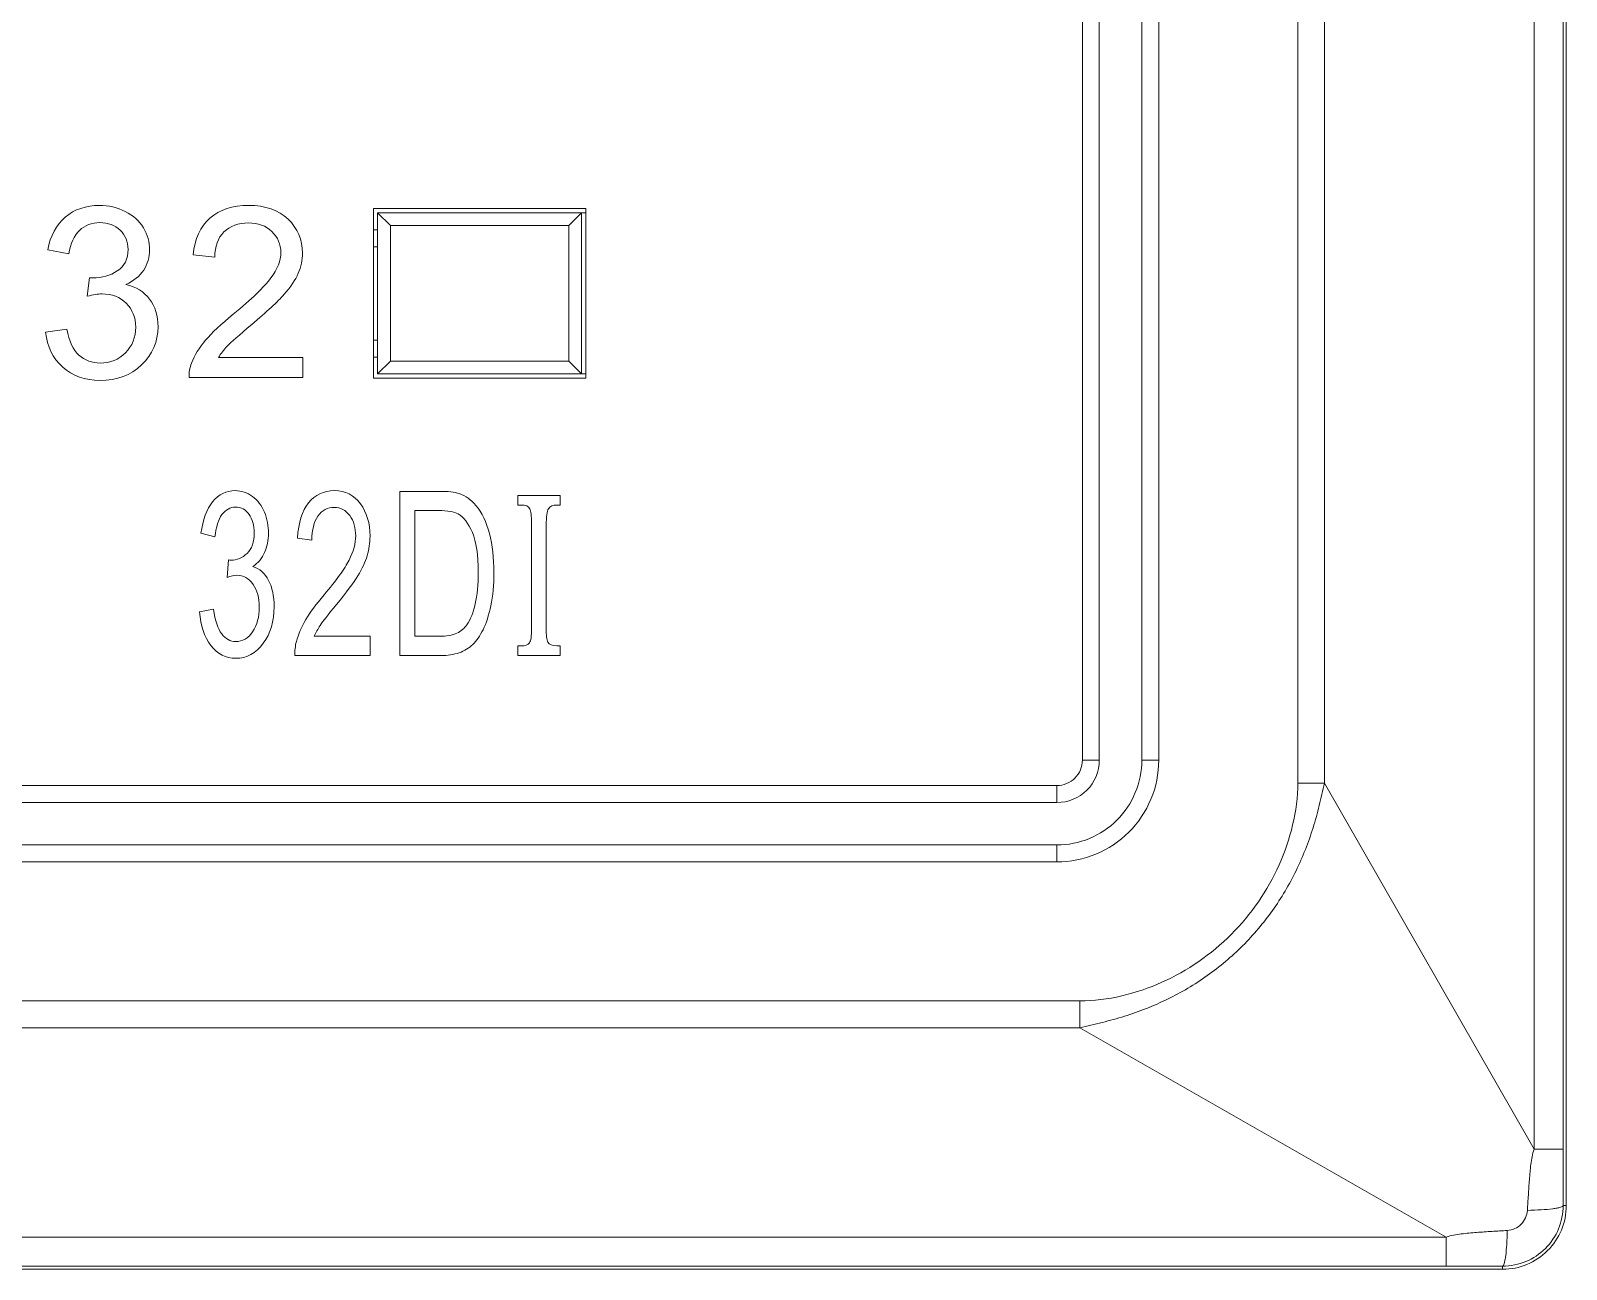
# Model space of a CAD drawing. Header units: millimetres. Extents: x 33157 to 59611, y -29750 to 1750.
# Drawn here: x 53679.76 to 53697.85, y 1334.72 to 1349.32 of the extents above; entities that cross this region are included whole.
import ezdxf

# ---------------------------------------------------------------- set-up
doc = ezdxf.new("R2010")
doc.units = ezdxf.units.MM
doc.layers.get('0').update_dxf_attribs({"lineweight": 18})

msp = doc.modelspace()

# ---------------------------------------------------------------- linework, layer by layer
at = {"lineweight": 9}
for p, q in [((53697.849, 1433.97), (53697.849, 1335.47)), ((53697.469, 1433.306), (53697.469, 1336.134)), ((53697.811, 1433.306), (53697.811, 1336.134)), ((53694.687, 1428.989), (53694.687, 1340.45)), ((53695.003, 1428.989), (53695.003, 1340.45)), ((53692.149, 1428.72), (53692.149, 1340.72)), ((53692.349, 1428.72), (53692.349, 1340.72)), ((53692.849, 1428.72), (53692.849, 1340.72)), ((53693.049, 1428.72), (53693.049, 1340.72)), ((53683.799, 1347.22), (53683.799, 1345.22)), ((53683.849, 1347.17), (53683.849, 1345.27)), ((53686.249, 1347.17), (53686.249, 1345.27)), ((53686.299, 1347.22), (53686.299, 1345.22)), ((53683.999, 1347.02), (53683.999, 1345.42)), ((53686.099, 1347.02), (53686.099, 1345.42)), ((53692.349, 1340.72), (53692.349, 1340.72)), ((53693.049, 1340.72), (53693.049, 1340.72)), ((53691.849, 1340.42), (53691.849, 1340.42)), ((53691.849, 1340.42), (53691.849, 1340.42)), ((53691.849, 1340.42), (53691.849, 1340.22)), ((53691.849, 1340.42), (53691.849, 1340.42)), ((53695.003, 1340.45), (53695.003, 1340.45)), ((53691.849, 1340.22), (53691.849, 1340.22)), ((53691.849, 1339.72), (53691.849, 1339.72)), ((53691.849, 1339.72), (53691.849, 1339.72)), ((53691.849, 1339.72), (53691.849, 1339.52)), ((53691.849, 1339.52), (53691.849, 1339.52)), ((53692.118, 1337.882), (53692.118, 1337.882)), ((53692.118, 1337.882), (53692.118, 1337.882)), ((53692.118, 1337.882), (53692.118, 1337.566)), ((53692.118, 1337.566), (53692.118, 1337.566)), ((53697.811, 1336.134), (53697.811, 1336.134)), ((53697.849, 1335.47), (53697.849, 1335.47)), ((53696.435, 1335.099), (53696.435, 1335.099)), ((53696.435, 1335.099), (53696.435, 1335.099)), ((53696.435, 1335.099), (53696.435, 1334.758)), ((53696.435, 1334.758), (53696.435, 1334.758)), ((53697.099, 1334.757), (53697.099, 1334.757)), ((53697.099, 1334.757), (53697.099, 1334.72)), ((53697.099, 1334.72), (53697.099, 1334.72))]:
    msp.add_line(p, q, dxfattribs=at)
for points, knots in [([(53679.938, 1345.763), (53679.938, 1345.763), (53680.186, 1345.797), (53680.186, 1345.797), (53680.215, 1345.656), (53680.263, 1345.554), (53680.331, 1345.492), (53680.4, 1345.43), (53680.483, 1345.399), (53680.582, 1345.399), (53680.7, 1345.399), (53680.799, 1345.439), (53680.879, 1345.52), (53680.959, 1345.601), (53680.999, 1345.701), (53680.999, 1345.821), (53680.999, 1345.935), (53680.962, 1346.029), (53680.887, 1346.103), (53680.813, 1346.177), (53680.718, 1346.214), (53680.603, 1346.214), (53680.556, 1346.214), (53680.498, 1346.205), (53680.428, 1346.186), (53680.428, 1346.186), (53680.455, 1346.404), (53680.455, 1346.404), (53680.472, 1346.402), (53680.486, 1346.401), (53680.495, 1346.401), (53680.602, 1346.401), (53680.697, 1346.429), (53680.782, 1346.484), (53680.867, 1346.539), (53680.909, 1346.623), (53680.909, 1346.738), (53680.909, 1346.828), (53680.878, 1346.904), (53680.816, 1346.963), (53680.755, 1347.023), (53680.675, 1347.053), (53680.578, 1347.053), (53680.481, 1347.053), (53680.4, 1347.022), (53680.336, 1346.961), (53680.272, 1346.9), (53680.23, 1346.808), (53680.212, 1346.686), (53680.212, 1346.686), (53679.963, 1346.731), (53679.963, 1346.731), (53679.994, 1346.898), (53680.063, 1347.027), (53680.17, 1347.119), (53680.278, 1347.21), (53680.412, 1347.256), (53680.572, 1347.256), (53680.682, 1347.256), (53680.783, 1347.232), (53680.876, 1347.185), (53680.969, 1347.138), (53681.04, 1347.074), (53681.089, 1346.992), (53681.138, 1346.91), (53681.163, 1346.824), (53681.163, 1346.732), (53681.163, 1346.645), (53681.139, 1346.566), (53681.093, 1346.494), (53681.046, 1346.423), (53680.976, 1346.366), (53680.884, 1346.324), (53681.004, 1346.296), (53681.097, 1346.239), (53681.163, 1346.152), (53681.229, 1346.066), (53681.262, 1345.956), (53681.262, 1345.826), (53681.262, 1345.65), (53681.197, 1345.5), (53681.069, 1345.377), (53680.94, 1345.254), (53680.777, 1345.193), (53680.581, 1345.193), (53680.403, 1345.193), (53680.256, 1345.246), (53680.139, 1345.352), (53680.021, 1345.458), (53679.955, 1345.595), (53679.938, 1345.763)], [0, 0, 0, 0, 130495.858436, 130495.858436, 130495.858436, 260991.716871, 260991.716871, 260991.716871, 391487.575307, 391487.575307, 391487.575307, 521983.433742, 521983.433742, 521983.433742, 652479.292178, 652479.292178, 652479.292178, 782975.150613, 782975.150613, 782975.150613, 913471.009049, 913471.009049, 913471.009049, 1043966.867484, 1043966.867484, 1043966.867484, 1174462.72592, 1174462.72592, 1174462.72592, 1304958.584356, 1304958.584356, 1304958.584356, 1435454.442791, 1435454.442791, 1435454.442791, 1565950.301227, 1565950.301227, 1565950.301227, 1696446.159662, 1696446.159662, 1696446.159662, 1826942.018098, 1826942.018098, 1826942.018098, 1957437.876533, 1957437.876533, 1957437.876533, 2087933.734969, 2087933.734969, 2087933.734969, 2218429.593404, 2218429.593404, 2218429.593404, 2348925.45184, 2348925.45184, 2348925.45184, 2479421.310276, 2479421.310276, 2479421.310276, 2609917.168711, 2609917.168711, 2609917.168711, 2740413.027147, 2740413.027147, 2740413.027147, 2870908.885582, 2870908.885582, 2870908.885582, 3001404.744018, 3001404.744018, 3001404.744018, 3131900.602453, 3131900.602453, 3131900.602453, 3262396.460889, 3262396.460889, 3262396.460889, 3392892.319324, 3392892.319324, 3392892.319324, 3523388.17776, 3523388.17776, 3523388.17776, 3653884.036196, 3653884.036196, 3653884.036196, 3784379.894631, 3784379.894631, 3784379.894631, 3914875.753067, 3914875.753067, 3914875.753067, 3914875.753067]), ([(53682.966, 1345.464), (53682.966, 1345.464), (53682.966, 1345.227), (53682.966, 1345.227), (53682.966, 1345.227), (53681.628, 1345.227), (53681.628, 1345.227), (53681.626, 1345.287), (53681.636, 1345.344), (53681.657, 1345.399), (53681.691, 1345.49), (53681.746, 1345.58), (53681.822, 1345.668), (53681.898, 1345.756), (53682.006, 1345.858), (53682.147, 1345.973), (53682.365, 1346.153), (53682.514, 1346.296), (53682.592, 1346.401), (53682.67, 1346.506), (53682.709, 1346.606), (53682.709, 1346.7), (53682.709, 1346.798), (53682.673, 1346.881), (53682.603, 1346.949), (53682.532, 1347.016), (53682.44, 1347.05), (53682.327, 1347.05), (53682.207, 1347.05), (53682.111, 1347.014), (53682.039, 1346.943), (53681.967, 1346.872), (53681.931, 1346.773), (53681.93, 1346.646), (53681.93, 1346.646), (53681.676, 1346.672), (53681.676, 1346.672), (53681.693, 1346.862), (53681.759, 1347.007), (53681.873, 1347.106), (53681.987, 1347.206), (53682.14, 1347.256), (53682.332, 1347.256), (53682.526, 1347.256), (53682.68, 1347.202), (53682.793, 1347.095), (53682.906, 1346.987), (53682.963, 1346.853), (53682.963, 1346.694), (53682.963, 1346.613), (53682.946, 1346.534), (53682.913, 1346.456), (53682.88, 1346.377), (53682.825, 1346.295), (53682.748, 1346.209), (53682.671, 1346.122), (53682.544, 1346.003), (53682.366, 1345.853), (53682.217, 1345.728), (53682.121, 1345.643), (53682.078, 1345.598), (53682.036, 1345.554), (53682.001, 1345.509), (53681.974, 1345.464), (53681.974, 1345.464), (53682.966, 1345.464), (53682.966, 1345.464)], [0, 0, 0, 0, 131408.209131, 131408.209131, 131408.209131, 262816.418262, 262816.418262, 262816.418262, 394224.627393, 394224.627393, 394224.627393, 525632.836523, 525632.836523, 525632.836523, 657041.045654, 657041.045654, 657041.045654, 788449.254785, 788449.254785, 788449.254785, 919857.463916, 919857.463916, 919857.463916, 1051265.673047, 1051265.673047, 1051265.673047, 1182673.882178, 1182673.882178, 1182673.882178, 1314082.091308, 1314082.091308, 1314082.091308, 1445490.300439, 1445490.300439, 1445490.300439, 1576898.50957, 1576898.50957, 1576898.50957, 1708306.718701, 1708306.718701, 1708306.718701, 1839714.927832, 1839714.927832, 1839714.927832, 1971123.136963, 1971123.136963, 1971123.136963, 2102531.346094, 2102531.346094, 2102531.346094, 2233939.555224, 2233939.555224, 2233939.555224, 2365347.764355, 2365347.764355, 2365347.764355, 2496755.973486, 2496755.973486, 2496755.973486, 2628164.182617, 2628164.182617, 2628164.182617, 2759572.391748, 2759572.391748, 2759572.391748, 2890980.600879, 2890980.600879, 2890980.600879, 2890980.600879]), ([(53684.109, 1341.952), (53684.109, 1341.952), (53684.109, 1343.887), (53684.109, 1343.887), (53684.109, 1343.887), (53684.571, 1343.887), (53684.571, 1343.887), (53684.675, 1343.887), (53684.755, 1343.878), (53684.81, 1343.86), (53684.886, 1343.834), (53684.952, 1343.788), (53685.006, 1343.721), (53685.077, 1343.634), (53685.13, 1343.525), (53685.165, 1343.39), (53685.2, 1343.256), (53685.218, 1343.102), (53685.218, 1342.93), (53685.218, 1342.783), (53685.206, 1342.653), (53685.182, 1342.539), (53685.158, 1342.426), (53685.128, 1342.332), (53685.091, 1342.257), (53685.053, 1342.183), (53685.013, 1342.125), (53684.968, 1342.082), (53684.924, 1342.039), (53684.871, 1342.007), (53684.808, 1341.985), (53684.746, 1341.963), (53684.674, 1341.952), (53684.593, 1341.952), (53684.593, 1341.952), (53684.109, 1341.952), (53684.109, 1341.952)], [0, 0, 0, 0, 134259.772237, 134259.772237, 134259.772237, 268519.544474, 268519.544474, 268519.544474, 402779.31671, 402779.31671, 402779.31671, 537039.088947, 537039.088947, 537039.088947, 671298.861184, 671298.861184, 671298.861184, 805558.633421, 805558.633421, 805558.633421, 939818.405657, 939818.405657, 939818.405657, 1074078.177894, 1074078.177894, 1074078.177894, 1208337.950131, 1208337.950131, 1208337.950131, 1342597.722368, 1342597.722368, 1342597.722368, 1476857.494605, 1476857.494605, 1476857.494605, 1611117.266841, 1611117.266841, 1611117.266841, 1611117.266841]), ([(53681.751, 1342.466), (53681.751, 1342.466), (53681.916, 1342.498), (53681.916, 1342.498), (53681.935, 1342.363), (53681.967, 1342.266), (53682.012, 1342.206), (53682.057, 1342.147), (53682.113, 1342.117), (53682.179, 1342.117), (53682.257, 1342.117), (53682.323, 1342.156), (53682.376, 1342.233), (53682.429, 1342.311), (53682.455, 1342.407), (53682.455, 1342.521), (53682.455, 1342.63), (53682.431, 1342.72), (53682.381, 1342.791), (53682.332, 1342.862), (53682.269, 1342.898), (53682.192, 1342.898), (53682.161, 1342.898), (53682.122, 1342.889), (53682.076, 1342.871), (53682.076, 1342.871), (53682.094, 1343.079), (53682.094, 1343.079), (53682.105, 1343.077), (53682.114, 1343.076), (53682.121, 1343.076), (53682.191, 1343.076), (53682.255, 1343.103), (53682.311, 1343.156), (53682.367, 1343.208), (53682.395, 1343.289), (53682.395, 1343.399), (53682.395, 1343.486), (53682.375, 1343.558), (53682.334, 1343.615), (53682.293, 1343.672), (53682.24, 1343.701), (53682.176, 1343.701), (53682.111, 1343.701), (53682.058, 1343.671), (53682.015, 1343.613), (53681.972, 1343.554), (53681.945, 1343.466), (53681.933, 1343.349), (53681.933, 1343.349), (53681.768, 1343.393), (53681.768, 1343.393), (53681.788, 1343.552), (53681.834, 1343.676), (53681.905, 1343.764), (53681.976, 1343.852), (53682.065, 1343.895), (53682.171, 1343.895), (53682.244, 1343.895), (53682.312, 1343.873), (53682.373, 1343.827), (53682.435, 1343.782), (53682.482, 1343.72), (53682.515, 1343.643), (53682.548, 1343.564), (53682.564, 1343.481), (53682.564, 1343.393), (53682.564, 1343.31), (53682.548, 1343.234), (53682.517, 1343.166), (53682.486, 1343.098), (53682.44, 1343.043), (53682.379, 1343.002), (53682.458, 1342.976), (53682.52, 1342.921), (53682.564, 1342.838), (53682.608, 1342.755), (53682.629, 1342.651), (53682.629, 1342.526), (53682.629, 1342.357), (53682.587, 1342.213), (53682.502, 1342.096), (53682.416, 1341.978), (53682.308, 1341.92), (53682.177, 1341.92), (53682.06, 1341.92), (53681.962, 1341.971), (53681.884, 1342.072), (53681.806, 1342.173), (53681.762, 1342.304), (53681.751, 1342.466)], [0, 0, 0, 0, 130504.491757, 130504.491757, 130504.491757, 261008.983514, 261008.983514, 261008.983514, 391513.475271, 391513.475271, 391513.475271, 522017.967028, 522017.967028, 522017.967028, 652522.458785, 652522.458785, 652522.458785, 783026.950543, 783026.950543, 783026.950543, 913531.4423, 913531.4423, 913531.4423, 1044035.934057, 1044035.934057, 1044035.934057, 1174540.425814, 1174540.425814, 1174540.425814, 1305044.917571, 1305044.917571, 1305044.917571, 1435549.409328, 1435549.409328, 1435549.409328, 1566053.901085, 1566053.901085, 1566053.901085, 1696558.392842, 1696558.392842, 1696558.392842, 1827062.884599, 1827062.884599, 1827062.884599, 1957567.376356, 1957567.376356, 1957567.376356, 2088071.868114, 2088071.868114, 2088071.868114, 2218576.359871, 2218576.359871, 2218576.359871, 2349080.851628, 2349080.851628, 2349080.851628, 2479585.343385, 2479585.343385, 2479585.343385, 2610089.835142, 2610089.835142, 2610089.835142, 2740594.326899, 2740594.326899, 2740594.326899, 2871098.818656, 2871098.818656, 2871098.818656, 3001603.310413, 3001603.310413, 3001603.310413, 3132107.80217, 3132107.80217, 3132107.80217, 3262612.293927, 3262612.293927, 3262612.293927, 3393116.785685, 3393116.785685, 3393116.785685, 3523621.277442, 3523621.277442, 3523621.277442, 3654125.769199, 3654125.769199, 3654125.769199, 3784630.260956, 3784630.260956, 3784630.260956, 3915134.752713, 3915134.752713, 3915134.752713, 3915134.752713]), ([(53683.761, 1342.179), (53683.761, 1342.179), (53683.761, 1341.952), (53683.761, 1341.952), (53683.761, 1341.952), (53682.873, 1341.952), (53682.873, 1341.952), (53682.871, 1342.009), (53682.878, 1342.064), (53682.892, 1342.117), (53682.915, 1342.204), (53682.951, 1342.29), (53683.002, 1342.375), (53683.052, 1342.459), (53683.124, 1342.556), (53683.217, 1342.666), (53683.362, 1342.839), (53683.461, 1342.975), (53683.512, 1343.076), (53683.564, 1343.177), (53683.59, 1343.273), (53683.59, 1343.363), (53683.59, 1343.457), (53683.567, 1343.536), (53683.52, 1343.601), (53683.473, 1343.665), (53683.412, 1343.698), (53683.337, 1343.698), (53683.257, 1343.698), (53683.193, 1343.664), (53683.146, 1343.595), (53683.098, 1343.527), (53683.074, 1343.433), (53683.073, 1343.311), (53683.073, 1343.311), (53682.904, 1343.336), (53682.904, 1343.336), (53682.916, 1343.518), (53682.96, 1343.656), (53683.035, 1343.752), (53683.111, 1343.847), (53683.213, 1343.895), (53683.34, 1343.895), (53683.469, 1343.895), (53683.571, 1343.844), (53683.646, 1343.741), (53683.721, 1343.638), (53683.759, 1343.51), (53683.759, 1343.357), (53683.759, 1343.28), (53683.748, 1343.204), (53683.726, 1343.129), (53683.704, 1343.054), (53683.667, 1342.975), (53683.616, 1342.892), (53683.565, 1342.81), (53683.481, 1342.696), (53683.363, 1342.552), (53683.264, 1342.432), (53683.2, 1342.351), (53683.172, 1342.308), (53683.144, 1342.265), (53683.121, 1342.222), (53683.102, 1342.179), (53683.102, 1342.179), (53683.761, 1342.179), (53683.761, 1342.179)], [0, 0, 0, 0, 131415.697823, 131415.697823, 131415.697823, 262831.395645, 262831.395645, 262831.395645, 394247.093468, 394247.093468, 394247.093468, 525662.79129, 525662.79129, 525662.79129, 657078.489113, 657078.489113, 657078.489113, 788494.186936, 788494.186936, 788494.186936, 919909.884758, 919909.884758, 919909.884758, 1051325.582581, 1051325.582581, 1051325.582581, 1182741.280403, 1182741.280403, 1182741.280403, 1314156.978226, 1314156.978226, 1314156.978226, 1445572.676048, 1445572.676048, 1445572.676048, 1576988.373871, 1576988.373871, 1576988.373871, 1708404.071694, 1708404.071694, 1708404.071694, 1839819.769516, 1839819.769516, 1839819.769516, 1971235.467339, 1971235.467339, 1971235.467339, 2102651.165161, 2102651.165161, 2102651.165161, 2234066.862984, 2234066.862984, 2234066.862984, 2365482.560807, 2365482.560807, 2365482.560807, 2496898.258629, 2496898.258629, 2496898.258629, 2628313.956452, 2628313.956452, 2628313.956452, 2759729.654274, 2759729.654274, 2759729.654274, 2891145.352097, 2891145.352097, 2891145.352097, 2891145.352097]), ([(53685.498, 1343.839), (53685.498, 1343.839), (53685.998, 1343.839), (53685.998, 1343.839), (53685.998, 1343.839), (53685.998, 1343.725), (53685.998, 1343.725), (53685.998, 1343.725), (53685.959, 1343.725), (53685.959, 1343.725), (53685.912, 1343.725), (53685.879, 1343.711), (53685.861, 1343.682), (53685.843, 1343.653), (53685.834, 1343.588), (53685.834, 1343.487), (53685.834, 1343.487), (53685.834, 1342.271), (53685.834, 1342.271), (53685.834, 1342.193), (53685.841, 1342.14), (53685.855, 1342.11), (53685.87, 1342.08), (53685.904, 1342.066), (53685.959, 1342.066), (53685.959, 1342.066), (53685.998, 1342.066), (53685.998, 1342.066), (53685.998, 1342.066), (53685.998, 1341.952), (53685.998, 1341.952), (53685.998, 1341.952), (53685.498, 1341.952), (53685.498, 1341.952), (53685.498, 1341.952), (53685.498, 1342.066), (53685.498, 1342.066), (53685.498, 1342.066), (53685.539, 1342.066), (53685.539, 1342.066), (53685.586, 1342.066), (53685.618, 1342.078), (53685.636, 1342.102), (53685.653, 1342.126), (53685.662, 1342.182), (53685.662, 1342.271), (53685.662, 1342.271), (53685.662, 1343.514), (53685.662, 1343.514), (53685.662, 1343.598), (53685.654, 1343.653), (53685.64, 1343.682), (53685.626, 1343.711), (53685.592, 1343.725), (53685.539, 1343.725), (53685.539, 1343.725), (53685.498, 1343.725), (53685.498, 1343.725), (53685.498, 1343.725), (53685.498, 1343.839), (53685.498, 1343.839)], [0, 0, 0, 0, 131764.309778, 131764.309778, 131764.309778, 263528.619556, 263528.619556, 263528.619556, 395292.929334, 395292.929334, 395292.929334, 527057.239112, 527057.239112, 527057.239112, 658821.54889, 658821.54889, 658821.54889, 790585.858668, 790585.858668, 790585.858668, 922350.168446, 922350.168446, 922350.168446, 1054114.478224, 1054114.478224, 1054114.478224, 1185878.788002, 1185878.788002, 1185878.788002, 1317643.09778, 1317643.09778, 1317643.09778, 1449407.407558, 1449407.407558, 1449407.407558, 1581171.717336, 1581171.717336, 1581171.717336, 1712936.027113, 1712936.027113, 1712936.027113, 1844700.336891, 1844700.336891, 1844700.336891, 1976464.646669, 1976464.646669, 1976464.646669, 2108228.956447, 2108228.956447, 2108228.956447, 2239993.266225, 2239993.266225, 2239993.266225, 2371757.576003, 2371757.576003, 2371757.576003, 2503521.885781, 2503521.885781, 2503521.885781, 2635286.195559, 2635286.195559, 2635286.195559, 2635286.195559]), ([(53684.287, 1342.179), (53684.287, 1342.179), (53684.573, 1342.179), (53684.573, 1342.179), (53684.661, 1342.179), (53684.73, 1342.191), (53684.781, 1342.215), (53684.831, 1342.239), (53684.871, 1342.272), (53684.901, 1342.315), (53684.943, 1342.376), (53684.975, 1342.458), (53684.999, 1342.561), (53685.022, 1342.663), (53685.034, 1342.788), (53685.034, 1342.934), (53685.034, 1343.137), (53685.011, 1343.293), (53684.965, 1343.402), (53684.919, 1343.511), (53684.863, 1343.584), (53684.797, 1343.62), (53684.75, 1343.647), (53684.673, 1343.66), (53684.568, 1343.66), (53684.568, 1343.66), (53684.287, 1343.66), (53684.287, 1343.66), (53684.287, 1343.66), (53684.287, 1342.179), (53684.287, 1342.179)], [0, 0, 0, 0, 135512.562349, 135512.562349, 135512.562349, 271025.124697, 271025.124697, 271025.124697, 406537.687046, 406537.687046, 406537.687046, 542050.249394, 542050.249394, 542050.249394, 677562.811743, 677562.811743, 677562.811743, 813075.374091, 813075.374091, 813075.374091, 948587.93644, 948587.93644, 948587.93644, 1084100.498788, 1084100.498788, 1084100.498788, 1219613.061137, 1219613.061137, 1219613.061137, 1355125.623485, 1355125.623485, 1355125.623485, 1355125.623485])]:
    msp.add_open_spline(points, degree=3, knots=knots)
for points in [[(53686.299, 1347.22), (53686.299, 1347.22), (53683.799, 1347.22), (53683.799, 1347.22)], [(53683.849, 1347.17), (53683.849, 1347.17), (53686.299, 1347.17), (53686.299, 1347.17)], [(53683.849, 1347.17), (53683.849, 1347.17), (53683.999, 1347.02), (53683.999, 1347.02)], [(53686.249, 1347.17), (53686.249, 1347.17), (53686.099, 1347.02), (53686.099, 1347.02)], [(53683.849, 1346.97), (53683.849, 1346.97), (53683.799, 1346.97), (53683.799, 1346.97)], [(53686.099, 1347.02), (53686.099, 1347.02), (53683.999, 1347.02), (53683.999, 1347.02)], [(53683.849, 1346.77), (53683.849, 1346.77), (53683.799, 1346.77), (53683.799, 1346.77)], [(53683.799, 1345.67), (53683.799, 1345.67), (53683.849, 1345.67), (53683.849, 1345.67)], [(53683.799, 1345.47), (53683.799, 1345.47), (53683.849, 1345.47), (53683.849, 1345.47)], [(53683.849, 1345.27), (53683.849, 1345.27), (53683.999, 1345.42), (53683.999, 1345.42)], [(53683.999, 1345.42), (53683.999, 1345.42), (53686.099, 1345.42), (53686.099, 1345.42)], [(53686.249, 1345.27), (53686.249, 1345.27), (53686.099, 1345.42), (53686.099, 1345.42)], [(53683.799, 1345.22), (53683.799, 1345.22), (53686.299, 1345.22), (53686.299, 1345.22)], [(53683.849, 1345.27), (53683.849, 1345.27), (53686.299, 1345.27), (53686.299, 1345.27)], [(53692.149, 1340.72), (53692.149, 1340.72), (53692.349, 1340.72), (53692.349, 1340.72)], [(53693.049, 1340.72), (53693.049, 1340.72), (53692.849, 1340.72), (53692.849, 1340.72)], [(53669.149, 1340.42), (53669.149, 1340.42), (53691.849, 1340.42), (53691.849, 1340.42)], [(53669.149, 1340.42), (53669.149, 1340.42), (53691.849, 1340.42), (53691.849, 1340.42)], [(53694.687, 1340.45), (53694.687, 1340.45), (53695.003, 1340.45), (53695.003, 1340.45)], [(53697.469, 1336.134), (53697.469, 1336.134), (53695.003, 1340.45), (53695.003, 1340.45)], [(53669.149, 1340.22), (53669.149, 1340.22), (53691.849, 1340.22), (53691.849, 1340.22)], [(53691.849, 1339.72), (53691.849, 1339.72), (53669.149, 1339.72), (53669.149, 1339.72)], [(53691.849, 1339.52), (53691.849, 1339.52), (53669.149, 1339.52), (53669.149, 1339.52)], [(53668.879, 1337.882), (53668.879, 1337.882), (53692.118, 1337.882), (53692.118, 1337.882)], [(53668.879, 1337.566), (53668.879, 1337.566), (53692.118, 1337.566), (53692.118, 1337.566)], [(53696.435, 1335.099), (53696.435, 1335.099), (53692.118, 1337.566), (53692.118, 1337.566)], [(53697.811, 1336.134), (53697.811, 1336.134), (53697.469, 1336.134), (53697.469, 1336.134)], [(53697.811, 1336.134), (53697.811, 1335.913), (53697.811, 1335.691), (53697.812, 1335.47)], [(53697.812, 1335.47), (53697.812, 1335.47), (53697.849, 1335.47), (53697.849, 1335.47)], [(53696.435, 1335.099), (53696.435, 1335.099), (53664.563, 1335.099), (53664.563, 1335.099)], [(53663.899, 1334.72), (53663.899, 1334.72), (53697.099, 1334.72), (53697.099, 1334.72)], [(53696.435, 1334.758), (53696.435, 1334.758), (53664.563, 1334.758), (53664.563, 1334.758)], [(53697.099, 1334.757), (53696.877, 1334.757), (53696.656, 1334.758), (53696.435, 1334.758)]]:
    msp.add_open_spline(points, degree=3, dxfattribs=at)
for points, knots in [([(53691.849, 1339.52), (53692.167, 1339.52), (53692.472, 1339.646), (53692.697, 1339.871), (53692.922, 1340.096), (53693.049, 1340.402), (53693.049, 1340.72)], [0, 0, 0, 0, 165537.616433, 165537.616433, 165537.616433, 331075.232866, 331075.232866, 331075.232866, 331075.232866]), ([(53691.849, 1339.72), (53692.114, 1339.72), (53692.368, 1339.825), (53692.556, 1340.013), (53692.743, 1340.2), (53692.849, 1340.455), (53692.849, 1340.72)], [0, 0, 0, 0, 165537.176393, 165537.176393, 165537.176393, 331074.352786, 331074.352786, 331074.352786, 331074.352786]), ([(53691.849, 1340.22), (53691.981, 1340.22), (53692.109, 1340.273), (53692.202, 1340.366), (53692.296, 1340.46), (53692.349, 1340.587), (53692.349, 1340.72)], [0, 0, 0, 0, 165536.076397, 165536.076397, 165536.076397, 331072.152794, 331072.152794, 331072.152794, 331072.152794]), ([(53691.849, 1340.42), (53691.928, 1340.42), (53692.005, 1340.451), (53692.061, 1340.508), (53692.117, 1340.564), (53692.149, 1340.64), (53692.149, 1340.72)], [0, 0, 0, 0, 165535.636331, 165535.636331, 165535.636331, 331071.272662, 331071.272662, 331071.272662, 331071.272662]), ([(53692.118, 1337.882), (53692.284, 1337.882), (53692.451, 1337.904), (53692.613, 1337.942), (53692.775, 1337.98), (53692.933, 1338.034), (53693.085, 1338.102), (53693.388, 1338.238), (53693.667, 1338.43), (53693.902, 1338.666), (53694.138, 1338.902), (53694.331, 1339.181), (53694.467, 1339.484), (53694.535, 1339.636), (53694.588, 1339.794), (53694.626, 1339.956), (53694.664, 1340.118), (53694.687, 1340.284), (53694.687, 1340.45)], [0, 0, 0, 0, 140539.646785, 140539.646785, 140539.646785, 281079.293569, 281079.293569, 281079.293569, 421618.940354, 421618.940354, 421618.940354, 562158.587139, 562158.587139, 562158.587139, 702698.233923, 702698.233923, 702698.233923, 843237.880708, 843237.880708, 843237.880708, 843237.880708]), ([(53692.118, 1337.566), (53692.206, 1337.588), (53692.295, 1337.607), (53692.383, 1337.629), (53692.471, 1337.651), (53692.559, 1337.675), (53692.645, 1337.702), (53692.819, 1337.757), (53692.989, 1337.823), (53693.152, 1337.903), (53693.315, 1337.982), (53693.472, 1338.075), (53693.62, 1338.18), (53693.769, 1338.286), (53693.908, 1338.404), (53694.037, 1338.532), (53694.165, 1338.661), (53694.283, 1338.8), (53694.388, 1338.948), (53694.493, 1339.096), (53694.586, 1339.253), (53694.666, 1339.417), (53694.746, 1339.58), (53694.812, 1339.75), (53694.866, 1339.923), (53694.894, 1340.01), (53694.918, 1340.097), (53694.94, 1340.186), (53694.961, 1340.274), (53694.981, 1340.362), (53695.003, 1340.45)], [0, 0, 0, 0, 135539.595301, 135539.595301, 135539.595301, 271079.190603, 271079.190603, 271079.190603, 406618.785904, 406618.785904, 406618.785904, 542158.381206, 542158.381206, 542158.381206, 677697.976507, 677697.976507, 677697.976507, 813237.571809, 813237.571809, 813237.571809, 948777.16711, 948777.16711, 948777.16711, 1084316.762412, 1084316.762412, 1084316.762412, 1219856.357713, 1219856.357713, 1219856.357713, 1355395.953014, 1355395.953014, 1355395.953014, 1355395.953014]), ([(53697.469, 1336.134), (53697.458, 1336.106), (53697.451, 1336.076), (53697.446, 1336.047), (53697.44, 1336.017), (53697.436, 1335.987), (53697.432, 1335.957), (53697.424, 1335.897), (53697.419, 1335.836), (53697.414, 1335.776), (53697.41, 1335.716), (53697.405, 1335.655), (53697.402, 1335.595), (53697.398, 1335.535), (53697.395, 1335.475), (53697.391, 1335.414)], [0, 0, 0, 0, 143187.732139, 143187.732139, 143187.732139, 286375.464277, 286375.464277, 286375.464277, 429563.196416, 429563.196416, 429563.196416, 572750.928555, 572750.928555, 572750.928555, 715938.660693, 715938.660693, 715938.660693, 715938.660693]), ([(53697.099, 1334.72), (53697.298, 1334.72), (53697.488, 1334.799), (53697.629, 1334.94), (53697.77, 1335.08), (53697.849, 1335.271), (53697.849, 1335.47)], [0, 0, 0, 0, 165560.904895, 165560.904895, 165560.904895, 331121.80979, 331121.80979, 331121.80979, 331121.80979]), ([(53697.099, 1334.757), (53697.288, 1334.757), (53697.469, 1334.832), (53697.603, 1334.965), (53697.737, 1335.099), (53697.812, 1335.281), (53697.812, 1335.47)], [0, 0, 0, 0, 165560.824096, 165560.824096, 165560.824096, 331121.648192, 331121.648192, 331121.648192, 331121.648192]), ([(53697.391, 1335.414), (53697.388, 1335.355), (53697.36, 1335.296), (53697.317, 1335.252), (53697.273, 1335.208), (53697.214, 1335.18), (53697.154, 1335.177)], [0, 0, 0, 0, 165559.919291, 165559.919291, 165559.919291, 331119.838581, 331119.838581, 331119.838581, 331119.838581]), ([(53697.812, 1335.47), (53697.811, 1335.465), (53697.807, 1335.462), (53697.803, 1335.46), (53697.795, 1335.455), (53697.787, 1335.453), (53697.779, 1335.451), (53697.767, 1335.447), (53697.754, 1335.444), (53697.741, 1335.442), (53697.724, 1335.438), (53697.707, 1335.436), (53697.69, 1335.434), (53697.645, 1335.428), (53697.6, 1335.424), (53697.555, 1335.421), (53697.5, 1335.418), (53697.446, 1335.415), (53697.391, 1335.414)], [0, 0, 0, 0, 140556.663644, 140556.663644, 140556.663644, 281113.327287, 281113.327287, 281113.327287, 421669.990931, 421669.990931, 421669.990931, 562226.654574, 562226.654574, 562226.654574, 702783.318218, 702783.318218, 702783.318218, 843339.981861, 843339.981861, 843339.981861, 843339.981861]), ([(53697.154, 1335.177), (53697.094, 1335.174), (53697.034, 1335.171), (53696.974, 1335.167), (53696.913, 1335.163), (53696.853, 1335.159), (53696.793, 1335.154), (53696.732, 1335.149), (53696.672, 1335.144), (53696.612, 1335.137), (53696.552, 1335.129), (53696.491, 1335.121), (53696.435, 1335.099)], [0, 0, 0, 0, 146805.380039, 146805.380039, 146805.380039, 293610.760077, 293610.760077, 293610.760077, 440416.140116, 440416.140116, 440416.140116, 587221.520154, 587221.520154, 587221.520154, 587221.520154]), ([(53697.099, 1334.757), (53697.103, 1334.757), (53697.106, 1334.762), (53697.109, 1334.766), (53697.113, 1334.774), (53697.116, 1334.782), (53697.118, 1334.79), (53697.122, 1334.802), (53697.124, 1334.815), (53697.127, 1334.828), (53697.13, 1334.845), (53697.133, 1334.862), (53697.135, 1334.879), (53697.141, 1334.923), (53697.145, 1334.969), (53697.148, 1335.014), (53697.151, 1335.068), (53697.153, 1335.123), (53697.154, 1335.177)], [0, 0, 0, 0, 140555.839555, 140555.839555, 140555.839555, 281111.67911, 281111.67911, 281111.67911, 421667.518665, 421667.518665, 421667.518665, 562223.358221, 562223.358221, 562223.358221, 702779.197776, 702779.197776, 702779.197776, 843335.037331, 843335.037331, 843335.037331, 843335.037331])]:
    msp.add_open_spline(points, degree=3, knots=knots, dxfattribs=at)

doc.saveas('drawing.dxf')
